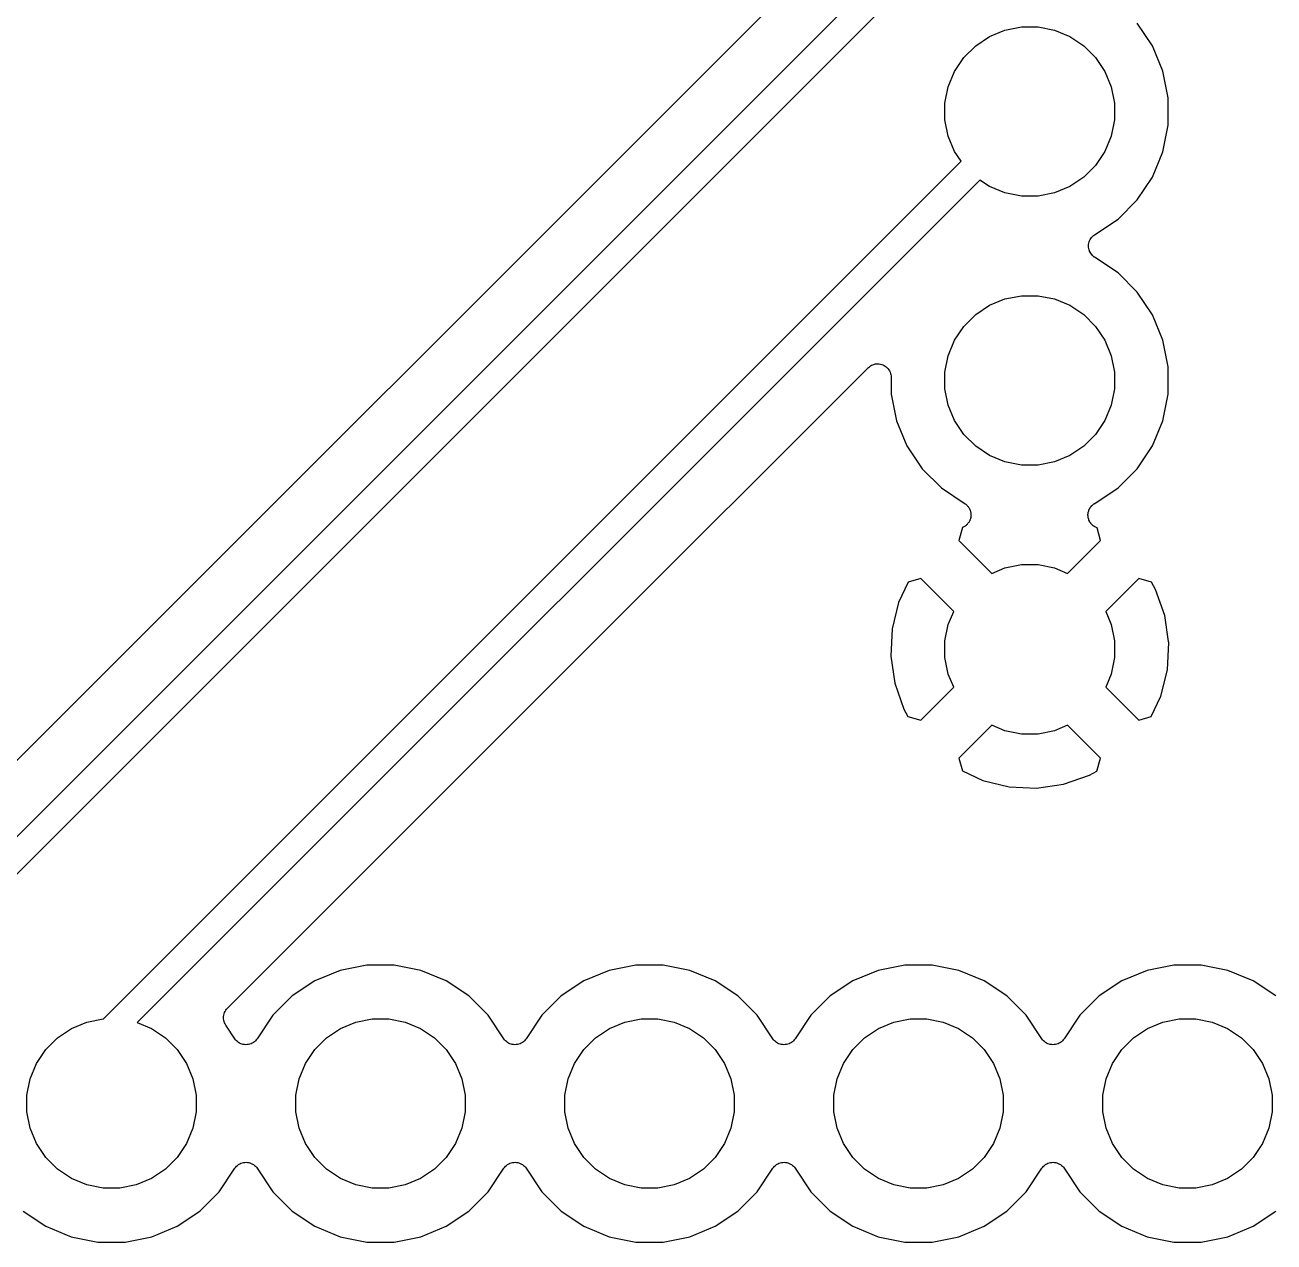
# Model space of a CAD drawing. Extents: x 35.5 to 134.5, y -94.5 to -35.5.
# Drawn here: x 59.24 to 71.04, y -54.19 to -42.69 of the extents above; entities that cross this region are included whole.
import ezdxf

# ---------------------------------------------------------------- set-up
doc = ezdxf.new("R2010")
doc.units = 0
doc.layers.add('BLACK', color=7, linetype='CONTINUOUS')

msp = doc.modelspace()

# ---------------------------------------------------------------- linework, layer by layer
at = {"layer": 'BLACK', "linetype": 'CONTINUOUS'}
for p, q in [((67.4211, -41.3837), (57.2207, -51.5841)), ((57.4432, -52.08), (68.0824, -41.4408)), ((68.2592, -41.6176), (57.7623, -52.1145)), ((69.8891, -42.8904), (69.746, -42.6762)), ((68.22, -42.8886), (68.3511, -42.801)), ((68.3511, -42.801), (68.4966, -42.7407)), ((68.4966, -42.7407), (68.6512, -42.71)), ((68.6512, -42.71), (68.8088, -42.71)), ((68.8088, -42.71), (68.9634, -42.7407)), ((68.9634, -42.7407), (69.1089, -42.801)), ((69.1089, -42.801), (69.24, -42.8886)), ((68.1086, -43), (68.22, -42.8886)), ((69.24, -42.8886), (69.3514, -43)), ((69.9877, -43.1285), (69.8891, -42.8904)), ((68.021, -43.1311), (68.1086, -43)), ((69.3514, -43), (69.439, -43.1311)), ((67.9607, -43.2766), (68.021, -43.1311)), ((69.439, -43.1311), (69.4993, -43.2766)), ((70.038, -43.3812), (69.9877, -43.1285)), ((67.93, -43.4312), (67.9607, -43.2766)), ((69.4993, -43.2766), (69.53, -43.4312)), ((70.038, -43.6388), (70.038, -43.3812)), ((67.93, -43.5888), (67.93, -43.4312)), ((69.53, -43.4312), (69.53, -43.5888)), ((67.9607, -43.7434), (67.93, -43.5888)), ((69.53, -43.5888), (69.4993, -43.7434)), ((68.021, -43.8889), (67.9607, -43.7434)), ((69.4993, -43.7434), (69.439, -43.8889)), ((69.9877, -43.8915), (70.038, -43.6388)), ((59.9832, -52.08), (68.0824, -43.9808)), ((68.0824, -43.9808), (68.021, -43.8889)), ((69.439, -43.8889), (69.3514, -44.02)), ((69.8891, -44.1296), (69.9877, -43.8915)), ((69.3514, -44.02), (69.24, -44.1314)), ((68.2592, -44.1576), (60.3023, -52.1145)), ((68.3511, -44.219), (68.2592, -44.1576)), ((68.4966, -44.2793), (68.3511, -44.219)), ((69.1089, -44.219), (68.9634, -44.2793)), ((69.24, -44.1314), (69.1089, -44.219)), ((69.746, -44.3438), (69.8891, -44.1296)), ((68.6512, -44.31), (68.4966, -44.2793)), ((68.8088, -44.31), (68.6512, -44.31)), ((68.9634, -44.2793), (68.8088, -44.31)), ((69.5638, -44.526), (69.746, -44.3438)), ((69.3417, -44.6744), (69.5638, -44.526)), ((69.3148, -44.6994), (69.3225, -44.6901)), ((69.3225, -44.6901), (69.3228, -44.6899)), ((69.3228, -44.6899), (69.323, -44.6897)), ((69.323, -44.6897), (69.3323, -44.6821)), ((69.3323, -44.6821), (69.3417, -44.6744)), ((69.2852, -44.7788), (69.2865, -44.7669)), ((69.2853, -44.7791), (69.2852, -44.7788)), ((69.2852, -44.7794), (69.2853, -44.7791)), ((69.2864, -44.7915), (69.2852, -44.7794)), ((69.2874, -44.8035), (69.2864, -44.7915)), ((69.2865, -44.7669), (69.2878, -44.7548)), ((69.2875, -44.8038), (69.2874, -44.8035)), ((69.2876, -44.8041), (69.2875, -44.8038)), ((69.291, -44.8158), (69.2876, -44.8041)), ((69.2878, -44.7548), (69.2879, -44.7545)), ((69.2879, -44.7541), (69.2915, -44.7427)), ((69.2879, -44.7545), (69.2879, -44.7541)), ((69.2944, -44.8273), (69.291, -44.8158)), ((69.2915, -44.7427), (69.295, -44.7311)), ((69.295, -44.7311), (69.2952, -44.7308)), ((69.2952, -44.7308), (69.2953, -44.7305)), ((69.2953, -44.7305), (69.3011, -44.7199)), ((69.3011, -44.7199), (69.3068, -44.7093)), ((69.3068, -44.7093), (69.307, -44.709)), ((69.307, -44.709), (69.3071, -44.7087)), ((69.3071, -44.7087), (69.3148, -44.6994)), ((69.2945, -44.8276), (69.2944, -44.8273)), ((69.2946, -44.8279), (69.2945, -44.8276)), ((69.3002, -44.8386), (69.2946, -44.8279)), ((69.3058, -44.8493), (69.3002, -44.8386)), ((69.306, -44.8495), (69.3058, -44.8493)), ((69.3062, -44.8498), (69.306, -44.8495)), ((69.3136, -44.8591), (69.3062, -44.8498)), ((69.3213, -44.8686), (69.3136, -44.8591)), ((69.3215, -44.8688), (69.3213, -44.8686)), ((69.3217, -44.8691), (69.3215, -44.8688)), ((69.3308, -44.8767), (69.3217, -44.8691)), ((69.3402, -44.8846), (69.3308, -44.8767)), ((69.3407, -44.885), (69.3402, -44.8846)), ((69.3408, -44.885), (69.3407, -44.885)), ((69.3417, -44.8856), (69.3408, -44.885)), ((69.3408, -44.885), (69.3408, -44.885)), ((69.5638, -45.034), (69.3417, -44.8856)), ((69.746, -45.2162), (69.5638, -45.034)), ((68.3511, -45.341), (68.4966, -45.2807)), ((68.4966, -45.2807), (68.6512, -45.25)), ((68.6512, -45.25), (68.8088, -45.25)), ((68.8088, -45.25), (68.9634, -45.2807)), ((68.9634, -45.2807), (69.1089, -45.341)), ((69.8891, -45.4304), (69.746, -45.2162)), ((68.22, -45.4286), (68.3511, -45.341)), ((69.1089, -45.341), (69.24, -45.4286)), ((68.1086, -45.54), (68.22, -45.4286)), ((69.24, -45.4286), (69.3514, -45.54)), ((69.9877, -45.6685), (69.8891, -45.4304)), ((68.021, -45.6711), (68.1086, -45.54)), ((69.3514, -45.54), (69.439, -45.6711)), ((67.9607, -45.8166), (68.021, -45.6711)), ((69.439, -45.6711), (69.4993, -45.8166)), ((70.038, -45.9212), (69.9877, -45.6685)), ((67.93, -45.9712), (67.9607, -45.8166)), ((69.4993, -45.8166), (69.53, -45.9712)), ((64.5645, -48.5707), (67.2052, -45.93)), ((67.2052, -45.93), (67.2061, -45.9291)), ((67.2061, -45.9291), (67.2061, -45.9291)), ((67.2061, -45.9291), (67.2062, -45.9291)), ((67.2062, -45.9291), (67.2065, -45.9288)), ((67.2065, -45.9288), (67.2161, -45.9211)), ((67.2161, -45.9211), (67.2255, -45.9135)), ((67.2255, -45.9135), (67.2257, -45.9134)), ((67.2257, -45.9134), (67.2258, -45.9133)), ((67.2258, -45.9133), (67.2367, -45.9076)), ((67.2367, -45.9076), (67.2474, -45.902)), ((67.2474, -45.902), (67.2476, -45.902)), ((67.2476, -45.902), (67.2478, -45.9019)), ((67.2478, -45.9019), (67.2597, -45.8984)), ((67.2597, -45.8984), (67.2712, -45.8951)), ((67.2712, -45.8951), (67.2714, -45.895)), ((67.2714, -45.895), (67.2716, -45.895)), ((67.2716, -45.895), (67.2838, -45.8939)), ((67.2838, -45.8939), (67.2959, -45.8928)), ((67.2959, -45.8928), (67.2961, -45.8928)), ((67.2961, -45.8928), (67.2963, -45.8928)), ((67.2963, -45.8928), (67.3085, -45.8941)), ((67.3085, -45.8941), (67.3205, -45.8954)), ((67.3205, -45.8954), (67.3207, -45.8955)), ((67.3207, -45.8955), (67.321, -45.8955)), ((67.321, -45.8955), (67.3327, -45.8991)), ((67.3327, -45.8991), (67.3442, -45.9027)), ((67.3442, -45.9027), (67.3444, -45.9028)), ((67.3444, -45.9028), (67.3446, -45.9029)), ((67.3446, -45.9029), (67.3552, -45.9087)), ((67.3552, -45.9087), (67.366, -45.9145)), ((67.366, -45.9145), (67.3662, -45.9147)), ((67.3662, -45.9147), (67.3664, -45.9148)), ((67.3664, -45.9148), (67.3758, -45.9226)), ((67.3758, -45.9226), (67.3851, -45.9303)), ((67.3851, -45.9303), (67.3853, -45.9305)), ((67.3853, -45.9305), (67.3854, -45.9306)), ((67.3854, -45.9306), (67.3931, -45.9401)), ((67.3931, -45.9401), (67.4008, -45.9495)), ((67.4008, -45.9495), (67.4009, -45.9497)), ((67.4009, -45.9497), (67.401, -45.9499)), ((67.401, -45.9499), (67.4068, -45.9608)), ((67.4068, -45.9608), (67.4124, -45.9714)), ((67.4124, -45.9714), (67.4125, -45.9716)), ((67.4125, -45.9716), (67.4126, -45.9718)), ((67.4126, -45.9718), (67.4161, -45.9838)), ((67.4161, -45.9838), (67.4196, -45.9951)), ((67.4196, -45.9951), (67.4196, -45.9954)), ((67.4196, -45.9954), (67.4197, -45.9956)), ((67.4197, -45.9956), (67.4208, -46.0078)), ((67.93, -46.1288), (67.93, -45.9712)), ((69.53, -45.9712), (69.53, -46.1288)), ((70.038, -46.1788), (70.038, -45.9212)), ((67.4208, -46.0078), (67.422, -46.0198)), ((67.422, -46.0198), (67.422, -46.1788)), ((67.422, -46.1788), (67.4723, -46.4315)), ((67.9607, -46.2834), (67.93, -46.1288)), ((69.53, -46.1288), (69.4993, -46.2834)), ((69.9877, -46.4315), (70.038, -46.1788)), ((68.021, -46.4289), (67.9607, -46.2834)), ((69.4993, -46.2834), (69.439, -46.4289)), ((67.4723, -46.4315), (67.5709, -46.6696)), ((68.1086, -46.56), (68.021, -46.4289)), ((69.439, -46.4289), (69.3514, -46.56)), ((69.8891, -46.6696), (69.9877, -46.4315)), ((68.22, -46.6714), (68.1086, -46.56)), ((69.3514, -46.56), (69.24, -46.6714)), ((67.5709, -46.6696), (67.714, -46.8838)), ((68.3511, -46.759), (68.22, -46.6714)), ((69.24, -46.6714), (69.1089, -46.759)), ((69.746, -46.8838), (69.8891, -46.6696)), ((68.4966, -46.8193), (68.3511, -46.759)), ((68.6512, -46.85), (68.4966, -46.8193)), ((68.9634, -46.8193), (68.8088, -46.85)), ((69.1089, -46.759), (68.9634, -46.8193)), ((67.714, -46.8838), (67.8962, -47.066)), ((68.8088, -46.85), (68.6512, -46.85)), ((69.5638, -47.066), (69.746, -46.8838)), ((67.8962, -47.066), (68.1197, -47.2153)), ((69.3446, -47.2125), (69.5638, -47.066)), ((68.1197, -47.2153), (68.1212, -47.2163)), ((68.1212, -47.2163), (68.1257, -47.2201)), ((68.1257, -47.2201), (68.1305, -47.2234)), ((68.1305, -47.2234), (68.1351, -47.2281)), ((68.1351, -47.2281), (68.1401, -47.2323)), ((68.1401, -47.2323), (68.1438, -47.2369)), ((68.1438, -47.2369), (68.1479, -47.2411)), ((68.1479, -47.2411), (68.1515, -47.2466)), ((68.1515, -47.2466), (68.1556, -47.2517)), ((68.1556, -47.2517), (68.1583, -47.2569)), ((68.1583, -47.2569), (68.1615, -47.2618)), ((68.1615, -47.2618), (68.164, -47.2679)), ((68.164, -47.2679), (68.167, -47.2736)), ((68.167, -47.2736), (68.1687, -47.2793)), ((68.1687, -47.2793), (68.1709, -47.2848)), ((68.1709, -47.2848), (68.1721, -47.2912)), ((68.1721, -47.2912), (68.1739, -47.2974)), ((69.2835, -47.2943), (69.2841, -47.291)), ((69.2841, -47.291), (69.2872, -47.2825)), ((69.2872, -47.2825), (69.2898, -47.2738)), ((69.2898, -47.2738), (69.2914, -47.2708)), ((69.2914, -47.2708), (69.2926, -47.2677)), ((69.2926, -47.2677), (69.2973, -47.2599)), ((69.2973, -47.2599), (69.3016, -47.252)), ((69.3016, -47.252), (69.3037, -47.2494)), ((69.3037, -47.2494), (69.3055, -47.2465)), ((69.3055, -47.2465), (69.3116, -47.2398)), ((69.3116, -47.2398), (69.3174, -47.2328)), ((69.3174, -47.2328), (69.32, -47.2307)), ((69.32, -47.2307), (69.3222, -47.2282)), ((69.3222, -47.2282), (69.3295, -47.2229)), ((69.3295, -47.2229), (69.3366, -47.2171)), ((69.3366, -47.2171), (69.3395, -47.2156)), ((69.3395, -47.2156), (69.3422, -47.2136)), ((69.3422, -47.2136), (69.3446, -47.2125)), ((68.1425, -47.4063), (68.1384, -47.4113)), ((68.1472, -47.4017), (68.1425, -47.4063)), ((68.1505, -47.3967), (68.1472, -47.4017)), ((68.1542, -47.3922), (68.1505, -47.3967)), ((68.1573, -47.3865), (68.1542, -47.3922)), ((68.161, -47.3811), (68.1573, -47.3865)), ((68.1633, -47.3756), (68.161, -47.3811)), ((68.1661, -47.3704), (68.1633, -47.3756)), ((68.168, -47.3642), (68.1661, -47.3704)), ((68.1705, -47.3582), (68.168, -47.3642)), ((68.1717, -47.3524), (68.1705, -47.3582)), ((68.1735, -47.3468), (68.1717, -47.3524)), ((68.1742, -47.3403), (68.1735, -47.3468)), ((68.1739, -47.2974), (68.1745, -47.3033)), ((68.1755, -47.3339), (68.1742, -47.3403)), ((68.1745, -47.3033), (68.1756, -47.3091)), ((68.1756, -47.3091), (68.1755, -47.3156)), ((68.1755, -47.3156), (68.1761, -47.3221)), ((68.1761, -47.3221), (68.1755, -47.328)), ((68.1755, -47.328), (68.1755, -47.3339)), ((69.28, -47.3221), (69.2804, -47.3188)), ((69.2808, -47.3312), (69.28, -47.3221)), ((69.2802, -47.3154), (69.2816, -47.3065)), ((69.2804, -47.3188), (69.2802, -47.3154)), ((69.2812, -47.3402), (69.2808, -47.3312)), ((69.282, -47.3435), (69.2812, -47.3402)), ((69.2816, -47.3065), (69.2826, -47.2975)), ((69.2823, -47.3468), (69.282, -47.3435)), ((69.2849, -47.3555), (69.2823, -47.3468)), ((69.2826, -47.2975), (69.2835, -47.2943)), ((69.287, -47.3643), (69.2849, -47.3555)), ((69.2884, -47.3674), (69.287, -47.3643)), ((69.2893, -47.3706), (69.2884, -47.3674)), ((69.2935, -47.3786), (69.2893, -47.3706)), ((69.2973, -47.3868), (69.2935, -47.3786)), ((69.2993, -47.3896), (69.2973, -47.3868)), ((69.3009, -47.3925), (69.2993, -47.3896)), ((69.3065, -47.3996), (69.3009, -47.3925)), ((69.3119, -47.4069), (69.3065, -47.3996)), ((69.3143, -47.4092), (69.3119, -47.4069)), ((69.3164, -47.4118), (69.3143, -47.4092)), ((68.0953, -47.4402), (68.06, -47.5608)), ((68.109, -47.4329), (68.0953, -47.4402)), ((68.1139, -47.4296), (68.109, -47.4329)), ((68.1191, -47.4269), (68.1139, -47.4296)), ((68.1242, -47.4228), (68.1191, -47.4269)), ((68.1296, -47.4192), (68.1242, -47.4228)), ((68.1338, -47.415), (68.1296, -47.4192)), ((68.1384, -47.4113), (68.1338, -47.415)), ((69.3234, -47.4176), (69.3164, -47.4118)), ((69.33, -47.4238), (69.3234, -47.4176)), ((69.3329, -47.4256), (69.33, -47.4238)), ((69.3354, -47.4277), (69.3329, -47.4256)), ((69.3434, -47.4321), (69.3354, -47.4277)), ((69.3511, -47.4368), (69.3434, -47.4321)), ((69.3527, -47.4376), (69.3511, -47.4368)), ((69.3657, -47.4438), (69.3527, -47.4376)), ((69.4, -47.5608), (69.3657, -47.4438)), ((68.06, -47.5608), (68.3717, -47.8725)), ((69.0883, -47.8725), (69.4, -47.5608)), ((68.3717, -47.8725), (68.4966, -47.8207)), ((68.4966, -47.8207), (68.6512, -47.79)), ((68.6512, -47.79), (68.8088, -47.79)), ((68.8088, -47.79), (68.9634, -47.8207)), ((68.9634, -47.8207), (69.0883, -47.8725)), ((67.5838, -47.9543), (67.4926, -48.147)), ((67.7008, -47.92), (67.5838, -47.9543)), ((68.0125, -48.2317), (67.7008, -47.92)), ((69.7592, -47.92), (69.4475, -48.2317)), ((69.8798, -47.9553), (69.7592, -47.92)), ((69.9172, -48.0253), (69.8798, -47.9553)), ((70.005, -48.2709), (69.9172, -48.0253)), ((67.4926, -48.147), (67.4299, -48.3969)), ((67.9607, -48.3566), (68.0125, -48.2317)), ((69.4475, -48.2317), (69.4993, -48.3566)), ((70.0415, -48.5173), (70.005, -48.2709)), ((67.4299, -48.3969), (67.4172, -48.6543)), ((67.93, -48.5112), (67.9607, -48.3566)), ((69.4993, -48.3566), (69.53, -48.5112)), ((63.6423, -49.4929), (64.5645, -48.5707)), ((64.5645, -48.5707), (64.5645, -48.5707)), ((67.93, -48.6688), (67.93, -48.5112)), ((69.53, -48.5112), (69.53, -48.6688)), ((70.0301, -48.7831), (70.0428, -48.5257)), ((70.0428, -48.5257), (70.0415, -48.5173)), ((67.4172, -48.6543), (67.455, -48.9091)), ((67.9607, -48.8234), (67.93, -48.6688)), ((69.53, -48.6688), (69.4993, -48.8234)), ((68.0125, -48.9483), (67.9607, -48.8234)), ((69.4993, -48.8234), (69.4475, -48.9483)), ((69.9674, -49.033), (70.0301, -48.7831)), ((67.455, -48.9091), (67.5428, -49.1547)), ((67.7008, -49.26), (68.0125, -48.9483)), ((69.4475, -48.9483), (69.7592, -49.26)), ((69.8762, -49.2257), (69.9674, -49.033)), ((67.5428, -49.1547), (67.5802, -49.2247)), ((67.5802, -49.2247), (67.7008, -49.26)), ((69.7592, -49.26), (69.8762, -49.2257)), ((68.3717, -49.3075), (68.06, -49.6192)), ((68.4966, -49.3593), (68.3717, -49.3075)), ((68.6512, -49.39), (68.4966, -49.3593)), ((68.8088, -49.39), (68.6512, -49.39)), ((68.9634, -49.3593), (68.8088, -49.39)), ((69.0883, -49.3075), (68.9634, -49.3593)), ((69.4, -49.6192), (69.0883, -49.3075)), ((61.1549, -51.9803), (63.6423, -49.4929)), ((68.06, -49.6192), (68.0943, -49.7362)), ((69.3647, -49.7398), (69.4, -49.6192)), ((68.0943, -49.7362), (68.287, -49.8274)), ((69.2947, -49.7772), (69.3647, -49.7398)), ((68.287, -49.8274), (68.5369, -49.8901)), ((68.7943, -49.9028), (69.0491, -49.865)), ((69.0491, -49.865), (69.2947, -49.7772)), ((68.5369, -49.8901), (68.7943, -49.9028)), ((62.2185, -51.6223), (61.9804, -51.7209)), ((62.4712, -51.572), (62.2185, -51.6223)), ((62.7288, -51.572), (62.4712, -51.572)), ((62.9815, -51.6223), (62.7288, -51.572)), ((63.2196, -51.7209), (62.9815, -51.6223)), ((64.7585, -51.6223), (64.5204, -51.7209)), ((65.0112, -51.572), (64.7585, -51.6223)), ((65.2688, -51.572), (65.0112, -51.572)), ((65.5215, -51.6223), (65.2688, -51.572)), ((65.7596, -51.7209), (65.5215, -51.6223)), ((67.2985, -51.6223), (67.0604, -51.7209)), ((67.5512, -51.572), (67.2985, -51.6223)), ((67.8088, -51.572), (67.5512, -51.572)), ((68.0615, -51.6223), (67.8088, -51.572)), ((68.2996, -51.7209), (68.0615, -51.6223)), ((69.8385, -51.6223), (69.6004, -51.7209)), ((70.0912, -51.572), (69.8385, -51.6223)), ((70.3488, -51.572), (70.0912, -51.572)), ((70.6015, -51.6223), (70.3488, -51.572)), ((70.8396, -51.7209), (70.6015, -51.6223)), ((61.9804, -51.7209), (61.7662, -51.864)), ((63.4338, -51.864), (63.2196, -51.7209)), ((64.5204, -51.7209), (64.3062, -51.864)), ((65.9738, -51.864), (65.7596, -51.7209)), ((67.0604, -51.7209), (66.8462, -51.864)), ((68.5138, -51.864), (68.2996, -51.7209)), ((69.6004, -51.7209), (69.3862, -51.864)), ((71.0538, -51.864), (70.8396, -51.7209)), ((61.7662, -51.864), (61.584, -52.0462)), ((63.616, -52.0462), (63.4338, -51.864)), ((64.3062, -51.864), (64.124, -52.0462)), ((66.156, -52.0462), (65.9738, -51.864)), ((66.8462, -51.864), (66.664, -52.0462)), ((68.696, -52.0462), (68.5138, -51.864)), ((69.3862, -51.864), (69.204, -52.0462)), ((61.1278, -52.0204), (61.1336, -52.0099)), ((61.1336, -52.0099), (61.1392, -51.9995)), ((61.1392, -51.9995), (61.1395, -51.9991)), ((61.1395, -51.9991), (61.1397, -51.9986)), ((61.1397, -51.9986), (61.1474, -51.9895)), ((61.1474, -51.9895), (61.1549, -51.9803)), ((59.6811, -52.171), (59.8266, -52.1107)), ((59.8266, -52.1107), (59.9812, -52.08)), ((59.9812, -52.08), (59.9832, -52.08)), ((60.3023, -52.1145), (60.4389, -52.171)), ((61.1177, -52.0687), (61.119, -52.0568)), ((61.1178, -52.0692), (61.1177, -52.0687)), ((61.1177, -52.0697), (61.1178, -52.0692)), ((61.1188, -52.0815), (61.1177, -52.0697)), ((61.1198, -52.0934), (61.1188, -52.0815)), ((61.119, -52.0568), (61.1202, -52.045)), ((61.12, -52.0938), (61.1198, -52.0934)), ((61.12, -52.0943), (61.12, -52.0938)), ((61.1234, -52.1057), (61.12, -52.0943)), ((61.1202, -52.045), (61.1204, -52.0445)), ((61.1204, -52.044), (61.124, -52.0326)), ((61.1204, -52.0445), (61.1204, -52.044)), ((61.1267, -52.1172), (61.1234, -52.1057)), ((61.124, -52.0326), (61.1275, -52.0213)), ((61.127, -52.1176), (61.1267, -52.1172)), ((61.1271, -52.1181), (61.127, -52.1176)), ((61.1326, -52.1285), (61.1271, -52.1181)), ((61.1275, -52.0213), (61.1277, -52.0209)), ((61.1277, -52.0209), (61.1278, -52.0204)), ((61.1381, -52.1392), (61.1326, -52.1285)), ((61.584, -52.0462), (61.4356, -52.2683)), ((62.2211, -52.171), (62.3666, -52.1107)), ((62.3666, -52.1107), (62.5212, -52.08)), ((62.5212, -52.08), (62.6788, -52.08)), ((62.6788, -52.08), (62.8334, -52.1107)), ((62.8334, -52.1107), (62.9789, -52.171)), ((63.7644, -52.2683), (63.616, -52.0462)), ((64.124, -52.0462), (63.9756, -52.2683)), ((64.7611, -52.171), (64.9066, -52.1107)), ((64.9066, -52.1107), (65.0612, -52.08)), ((65.0612, -52.08), (65.2188, -52.08)), ((65.2188, -52.08), (65.3734, -52.1107)), ((65.3734, -52.1107), (65.5189, -52.171)), ((66.3044, -52.2683), (66.156, -52.0462)), ((66.664, -52.0462), (66.5156, -52.2683)), ((67.3011, -52.171), (67.4466, -52.1107)), ((67.4466, -52.1107), (67.6012, -52.08)), ((67.6012, -52.08), (67.7588, -52.08)), ((67.7588, -52.08), (67.9134, -52.1107)), ((67.9134, -52.1107), (68.0589, -52.171)), ((68.8444, -52.2683), (68.696, -52.0462)), ((69.204, -52.0462), (69.0556, -52.2683)), ((69.8411, -52.171), (69.9866, -52.1107)), ((69.9866, -52.1107), (70.1412, -52.08)), ((70.1412, -52.08), (70.2988, -52.08)), ((70.2988, -52.08), (70.4534, -52.1107)), ((70.4534, -52.1107), (70.5989, -52.171)), ((59.55, -52.2586), (59.6811, -52.171)), ((60.4389, -52.171), (60.57, -52.2586)), ((61.1387, -52.14), (61.1381, -52.1392)), ((61.1391, -52.1407), (61.1387, -52.14)), ((61.1387, -52.14), (61.1387, -52.14)), ((61.1387, -52.14), (61.1387, -52.14)), ((61.2244, -52.2683), (61.1391, -52.1407)), ((62.09, -52.2586), (62.2211, -52.171)), ((62.9789, -52.171), (63.11, -52.2586)), ((64.63, -52.2586), (64.7611, -52.171)), ((65.5189, -52.171), (65.65, -52.2586)), ((67.17, -52.2586), (67.3011, -52.171)), ((68.0589, -52.171), (68.19, -52.2586)), ((69.71, -52.2586), (69.8411, -52.171)), ((70.5989, -52.171), (70.73, -52.2586)), ((59.4386, -52.37), (59.55, -52.2586)), ((60.57, -52.2586), (60.6814, -52.37)), ((61.2321, -52.2777), (61.2244, -52.2683)), ((61.2397, -52.287), (61.2321, -52.2777)), ((61.2399, -52.2872), (61.2397, -52.287)), ((61.2401, -52.2875), (61.2399, -52.2872)), ((61.2494, -52.2952), (61.2401, -52.2875)), ((61.2587, -52.3029), (61.2494, -52.2952)), ((61.259, -52.303), (61.2587, -52.3029)), ((61.2593, -52.3032), (61.259, -52.303)), ((61.2699, -52.3089), (61.2593, -52.3032)), ((61.2805, -52.3147), (61.2699, -52.3089)), ((61.2808, -52.3148), (61.2805, -52.3147)), ((61.2811, -52.315), (61.2808, -52.3148)), ((61.2926, -52.3185), (61.2811, -52.315)), ((61.3041, -52.3221), (61.2926, -52.3185)), ((61.3045, -52.3221), (61.3041, -52.3221)), ((61.3048, -52.3222), (61.3045, -52.3221)), ((61.3168, -52.3235), (61.3048, -52.3222)), ((61.3288, -52.3248), (61.3168, -52.3235)), ((61.3291, -52.3247), (61.3288, -52.3248)), ((61.3294, -52.3248), (61.3291, -52.3247)), ((61.3415, -52.3236), (61.3294, -52.3248)), ((61.3535, -52.3226), (61.3415, -52.3236)), ((61.3538, -52.3225), (61.3535, -52.3226)), ((61.3541, -52.3224), (61.3538, -52.3225)), ((61.3658, -52.319), (61.3541, -52.3224)), ((61.3773, -52.3156), (61.3658, -52.319)), ((61.3776, -52.3155), (61.3773, -52.3156)), ((61.3779, -52.3154), (61.3776, -52.3155)), ((61.3886, -52.3098), (61.3779, -52.3154)), ((61.3993, -52.3042), (61.3886, -52.3098)), ((61.3995, -52.304), (61.3993, -52.3042)), ((61.3998, -52.3038), (61.3995, -52.304)), ((61.4091, -52.2963), (61.3998, -52.3038)), ((61.4186, -52.2887), (61.4091, -52.2963)), ((61.4188, -52.2885), (61.4186, -52.2887)), ((61.4191, -52.2883), (61.4188, -52.2885)), ((61.4267, -52.2792), (61.4191, -52.2883)), ((61.4346, -52.2698), (61.4267, -52.2792)), ((61.435, -52.2693), (61.4346, -52.2698)), ((61.4356, -52.2683), (61.435, -52.2692)), ((61.435, -52.2692), (61.435, -52.2692)), ((61.435, -52.2692), (61.435, -52.2693)), ((61.9786, -52.37), (62.09, -52.2586)), ((63.11, -52.2586), (63.2214, -52.37)), ((63.7721, -52.2776), (63.7644, -52.2683)), ((63.7797, -52.287), (63.7721, -52.2776)), ((63.7799, -52.2872), (63.7797, -52.287)), ((63.7801, -52.2875), (63.7799, -52.2872)), ((63.7894, -52.2951), (63.7801, -52.2875)), ((63.7987, -52.3029), (63.7894, -52.2951)), ((63.799, -52.303), (63.7987, -52.3029)), ((63.7993, -52.3032), (63.799, -52.303)), ((63.8099, -52.3089), (63.7993, -52.3032)), ((63.8205, -52.3147), (63.8099, -52.3089)), ((63.8208, -52.3148), (63.8205, -52.3147)), ((63.8211, -52.315), (63.8208, -52.3148)), ((63.8327, -52.3185), (63.8211, -52.315)), ((63.8441, -52.3221), (63.8327, -52.3185)), ((63.8445, -52.3221), (63.8441, -52.3221)), ((63.8448, -52.3222), (63.8445, -52.3221)), ((63.8569, -52.3235), (63.8448, -52.3222)), ((63.8688, -52.3248), (63.8569, -52.3235)), ((63.8691, -52.3247), (63.8688, -52.3248)), ((63.8694, -52.3248), (63.8691, -52.3247)), ((63.8815, -52.3236), (63.8694, -52.3248)), ((63.8935, -52.3226), (63.8815, -52.3236)), ((63.8938, -52.3225), (63.8935, -52.3226)), ((63.8941, -52.3224), (63.8938, -52.3225)), ((63.9059, -52.319), (63.8941, -52.3224)), ((63.9173, -52.3156), (63.9059, -52.319)), ((63.9176, -52.3155), (63.9173, -52.3156)), ((63.9179, -52.3154), (63.9176, -52.3155)), ((63.9286, -52.3097), (63.9179, -52.3154)), ((63.9393, -52.3042), (63.9286, -52.3097)), ((63.9395, -52.304), (63.9393, -52.3042)), ((63.9398, -52.3038), (63.9395, -52.304)), ((63.9491, -52.2963), (63.9398, -52.3038)), ((63.9586, -52.2887), (63.9491, -52.2963)), ((63.9588, -52.2885), (63.9586, -52.2887)), ((63.9591, -52.2883), (63.9588, -52.2885)), ((63.9667, -52.2792), (63.9591, -52.2883)), ((63.9746, -52.2698), (63.9667, -52.2792)), ((63.975, -52.2693), (63.9746, -52.2698)), ((63.9756, -52.2683), (63.975, -52.2692)), ((63.975, -52.2692), (63.975, -52.2692)), ((63.975, -52.2692), (63.975, -52.2693)), ((64.5186, -52.37), (64.63, -52.2586)), ((65.65, -52.2586), (65.7614, -52.37)), ((66.3121, -52.2776), (66.3044, -52.2683)), ((66.3197, -52.287), (66.3121, -52.2776)), ((66.3199, -52.2872), (66.3197, -52.287)), ((66.3201, -52.2875), (66.3199, -52.2872)), ((66.3294, -52.2951), (66.3201, -52.2875)), ((66.3387, -52.3029), (66.3294, -52.2951)), ((66.339, -52.303), (66.3387, -52.3029)), ((66.3393, -52.3032), (66.339, -52.303)), ((66.3499, -52.3089), (66.3393, -52.3032)), ((66.3605, -52.3147), (66.3499, -52.3089)), ((66.3608, -52.3148), (66.3605, -52.3147)), ((66.3611, -52.315), (66.3608, -52.3148)), ((66.3727, -52.3185), (66.3611, -52.315)), ((66.3841, -52.3221), (66.3727, -52.3185)), ((66.3845, -52.3221), (66.3841, -52.3221)), ((66.3848, -52.3222), (66.3845, -52.3221)), ((66.3969, -52.3235), (66.3848, -52.3222)), ((66.4088, -52.3248), (66.3969, -52.3235)), ((66.4091, -52.3247), (66.4088, -52.3248)), ((66.4094, -52.3248), (66.4091, -52.3247)), ((66.4215, -52.3236), (66.4094, -52.3248)), ((66.4335, -52.3226), (66.4215, -52.3236)), ((66.4338, -52.3225), (66.4335, -52.3226)), ((66.4341, -52.3224), (66.4338, -52.3225)), ((66.4459, -52.319), (66.4341, -52.3224)), ((66.4573, -52.3156), (66.4459, -52.319)), ((66.4576, -52.3155), (66.4573, -52.3156)), ((66.4579, -52.3154), (66.4576, -52.3155)), ((66.4686, -52.3097), (66.4579, -52.3154)), ((66.4793, -52.3042), (66.4686, -52.3097)), ((66.4795, -52.304), (66.4793, -52.3042)), ((66.4798, -52.3038), (66.4795, -52.304)), ((66.4891, -52.2963), (66.4798, -52.3038)), ((66.4986, -52.2887), (66.4891, -52.2963)), ((66.4988, -52.2885), (66.4986, -52.2887)), ((66.4991, -52.2883), (66.4988, -52.2885)), ((66.5067, -52.2792), (66.4991, -52.2883)), ((66.5146, -52.2698), (66.5067, -52.2792)), ((66.515, -52.2693), (66.5146, -52.2698)), ((66.5156, -52.2683), (66.515, -52.2692)), ((66.515, -52.2692), (66.515, -52.2692)), ((66.515, -52.2692), (66.515, -52.2693)), ((67.0586, -52.37), (67.17, -52.2586)), ((68.19, -52.2586), (68.3014, -52.37)), ((68.8521, -52.2776), (68.8444, -52.2683)), ((68.8597, -52.287), (68.8521, -52.2776)), ((68.8599, -52.2872), (68.8597, -52.287)), ((68.8601, -52.2875), (68.8599, -52.2872)), ((68.8694, -52.2951), (68.8601, -52.2875)), ((68.8787, -52.3029), (68.8694, -52.2951)), ((68.879, -52.303), (68.8787, -52.3029)), ((68.8793, -52.3032), (68.879, -52.303)), ((68.8899, -52.3089), (68.8793, -52.3032)), ((68.9005, -52.3147), (68.8899, -52.3089)), ((68.9008, -52.3148), (68.9005, -52.3147)), ((68.9011, -52.315), (68.9008, -52.3148)), ((68.9127, -52.3185), (68.9011, -52.315)), ((68.9241, -52.3221), (68.9127, -52.3185)), ((68.9245, -52.3221), (68.9241, -52.3221)), ((68.9248, -52.3222), (68.9245, -52.3221)), ((68.9369, -52.3235), (68.9248, -52.3222)), ((68.9488, -52.3248), (68.9369, -52.3235)), ((68.9491, -52.3247), (68.9488, -52.3248)), ((68.9494, -52.3248), (68.9491, -52.3247)), ((68.9615, -52.3236), (68.9494, -52.3248)), ((68.9735, -52.3226), (68.9615, -52.3236)), ((68.9738, -52.3225), (68.9735, -52.3226)), ((68.9741, -52.3224), (68.9738, -52.3225)), ((68.9859, -52.319), (68.9741, -52.3224)), ((68.9973, -52.3156), (68.9859, -52.319)), ((68.9976, -52.3155), (68.9973, -52.3156)), ((68.9979, -52.3154), (68.9976, -52.3155)), ((69.0086, -52.3097), (68.9979, -52.3154)), ((69.0193, -52.3042), (69.0086, -52.3097)), ((69.0195, -52.304), (69.0193, -52.3042)), ((69.0198, -52.3038), (69.0195, -52.304)), ((69.0291, -52.2963), (69.0198, -52.3038)), ((69.0386, -52.2887), (69.0291, -52.2963)), ((69.0388, -52.2885), (69.0386, -52.2887)), ((69.0391, -52.2883), (69.0388, -52.2885)), ((69.0467, -52.2792), (69.0391, -52.2883)), ((69.0546, -52.2698), (69.0467, -52.2792)), ((69.055, -52.2693), (69.0546, -52.2698)), ((69.0556, -52.2683), (69.055, -52.2692)), ((69.055, -52.2692), (69.055, -52.2692)), ((69.055, -52.2692), (69.055, -52.2693)), ((69.5986, -52.37), (69.71, -52.2586)), ((70.73, -52.2586), (70.8414, -52.37)), ((59.351, -52.5011), (59.4386, -52.37)), ((60.6814, -52.37), (60.769, -52.5011)), ((61.891, -52.5011), (61.9786, -52.37)), ((63.2214, -52.37), (63.309, -52.5011)), ((64.431, -52.5011), (64.5186, -52.37)), ((65.7614, -52.37), (65.849, -52.5011)), ((66.971, -52.5011), (67.0586, -52.37)), ((68.3014, -52.37), (68.389, -52.5011)), ((69.511, -52.5011), (69.5986, -52.37)), ((70.8414, -52.37), (70.929, -52.5011)), ((59.2907, -52.6466), (59.351, -52.5011)), ((60.769, -52.5011), (60.8293, -52.6466)), ((61.8307, -52.6466), (61.891, -52.5011)), ((63.309, -52.5011), (63.3693, -52.6466)), ((64.3707, -52.6466), (64.431, -52.5011)), ((65.849, -52.5011), (65.9093, -52.6466)), ((66.9107, -52.6466), (66.971, -52.5011)), ((68.389, -52.5011), (68.4493, -52.6466)), ((69.4507, -52.6466), (69.511, -52.5011)), ((70.929, -52.5011), (70.9893, -52.6466)), ((59.26, -52.8012), (59.2907, -52.6466)), ((60.8293, -52.6466), (60.86, -52.8012)), ((61.8, -52.8012), (61.8307, -52.6466)), ((63.3693, -52.6466), (63.4, -52.8012)), ((64.34, -52.8012), (64.3707, -52.6466)), ((65.9093, -52.6466), (65.94, -52.8012)), ((66.88, -52.8012), (66.9107, -52.6466)), ((68.4493, -52.6466), (68.48, -52.8012)), ((69.42, -52.8012), (69.4507, -52.6466)), ((70.9893, -52.6466), (71.02, -52.8012)), ((59.26, -52.9588), (59.26, -52.8012)), ((60.86, -52.8012), (60.86, -52.9588)), ((61.8, -52.9588), (61.8, -52.8012)), ((63.4, -52.8012), (63.4, -52.9588)), ((64.34, -52.9588), (64.34, -52.8012)), ((65.94, -52.8012), (65.94, -52.9588)), ((66.88, -52.9588), (66.88, -52.8012)), ((68.48, -52.8012), (68.48, -52.9588)), ((69.42, -52.9588), (69.42, -52.8012)), ((71.02, -52.8012), (71.02, -52.9588)), ((59.2907, -53.1134), (59.26, -52.9588)), ((60.86, -52.9588), (60.8293, -53.1134)), ((61.8307, -53.1134), (61.8, -52.9588)), ((63.4, -52.9588), (63.3693, -53.1134)), ((64.3707, -53.1134), (64.34, -52.9588)), ((65.94, -52.9588), (65.9093, -53.1134)), ((66.9107, -53.1134), (66.88, -52.9588)), ((68.48, -52.9588), (68.4493, -53.1134)), ((69.4507, -53.1134), (69.42, -52.9588)), ((71.02, -52.9588), (70.9893, -53.1134)), ((59.351, -53.2589), (59.2907, -53.1134)), ((60.8293, -53.1134), (60.769, -53.2589)), ((61.891, -53.2589), (61.8307, -53.1134)), ((63.3693, -53.1134), (63.309, -53.2589)), ((64.431, -53.2589), (64.3707, -53.1134)), ((65.9093, -53.1134), (65.849, -53.2589)), ((66.971, -53.2589), (66.9107, -53.1134)), ((68.4493, -53.1134), (68.389, -53.2589)), ((69.511, -53.2589), (69.4507, -53.1134)), ((70.9893, -53.1134), (70.929, -53.2589)), ((59.4386, -53.39), (59.351, -53.2589)), ((60.769, -53.2589), (60.6814, -53.39)), ((61.9786, -53.39), (61.891, -53.2589)), ((63.309, -53.2589), (63.2214, -53.39)), ((64.5186, -53.39), (64.431, -53.2589)), ((65.849, -53.2589), (65.7614, -53.39)), ((67.0586, -53.39), (66.971, -53.2589)), ((68.389, -53.2589), (68.3014, -53.39)), ((69.5986, -53.39), (69.511, -53.2589)), ((70.929, -53.2589), (70.8414, -53.39)), ((59.55, -53.5014), (59.4386, -53.39)), ((60.6814, -53.39), (60.57, -53.5014)), ((62.09, -53.5014), (61.9786, -53.39)), ((63.2214, -53.39), (63.11, -53.5014)), ((64.63, -53.5014), (64.5186, -53.39)), ((65.7614, -53.39), (65.65, -53.5014)), ((67.17, -53.5014), (67.0586, -53.39)), ((68.3014, -53.39), (68.19, -53.5014)), ((69.71, -53.5014), (69.5986, -53.39)), ((70.8414, -53.39), (70.73, -53.5014)), ((59.6811, -53.589), (59.55, -53.5014)), ((60.57, -53.5014), (60.4389, -53.589)), ((61.076, -53.7138), (61.2244, -53.4917)), ((61.2244, -53.4917), (61.225, -53.4908)), ((61.225, -53.4907), (61.2254, -53.4902)), ((61.225, -53.4908), (61.225, -53.4907)), ((61.225, -53.4908), (61.225, -53.4908)), ((61.2254, -53.4902), (61.2333, -53.4809)), ((61.2333, -53.4809), (61.2409, -53.4717)), ((61.2409, -53.4717), (61.2412, -53.4715)), ((61.2412, -53.4715), (61.2414, -53.4713)), ((61.2414, -53.4713), (61.2509, -53.4637)), ((61.2509, -53.4637), (61.2602, -53.4562)), ((61.2602, -53.4562), (61.2605, -53.456)), ((61.2605, -53.456), (61.2607, -53.4558)), ((61.2607, -53.4558), (61.2715, -53.4502)), ((61.2715, -53.4502), (61.2821, -53.4446)), ((61.2821, -53.4446), (61.2824, -53.4445)), ((61.2824, -53.4445), (61.2827, -53.4444)), ((61.2827, -53.4444), (61.2943, -53.441)), ((61.2943, -53.441), (61.3059, -53.4376)), ((61.3059, -53.4376), (61.3062, -53.4375)), ((61.3062, -53.4375), (61.3065, -53.4374)), ((61.3065, -53.4374), (61.3185, -53.4364)), ((61.3185, -53.4364), (61.3306, -53.4352)), ((61.3306, -53.4352), (61.3309, -53.4353)), ((61.3309, -53.4353), (61.3312, -53.4352)), ((61.3312, -53.4352), (61.3432, -53.4365)), ((61.3432, -53.4365), (61.3552, -53.4378)), ((61.3552, -53.4378), (61.3555, -53.4379)), ((61.3555, -53.4379), (61.3559, -53.4379)), ((61.3559, -53.4379), (61.3673, -53.4415)), ((61.3673, -53.4415), (61.3789, -53.445)), ((61.3789, -53.445), (61.3792, -53.4452)), ((61.3792, -53.4452), (61.3795, -53.4453)), ((61.3795, -53.4453), (61.3902, -53.4511)), ((61.3902, -53.4511), (61.4007, -53.4568)), ((61.4007, -53.4568), (61.401, -53.457)), ((61.401, -53.457), (61.4013, -53.4571)), ((61.4013, -53.4571), (61.4107, -53.465)), ((61.4107, -53.465), (61.4199, -53.4725)), ((61.4199, -53.4725), (61.4201, -53.4728)), ((61.4201, -53.4728), (61.4203, -53.473)), ((61.4203, -53.473), (61.428, -53.4825)), ((61.428, -53.4825), (61.4356, -53.4917)), ((61.4356, -53.4917), (61.584, -53.7138)), ((62.2211, -53.589), (62.09, -53.5014)), ((63.11, -53.5014), (62.9789, -53.589)), ((63.616, -53.7138), (63.7644, -53.4917)), ((63.7644, -53.4917), (63.765, -53.4908)), ((63.765, -53.4907), (63.7654, -53.4902)), ((63.765, -53.4908), (63.765, -53.4907)), ((63.765, -53.4908), (63.765, -53.4908)), ((63.7654, -53.4902), (63.7733, -53.4809)), ((63.7733, -53.4809), (63.7809, -53.4717)), ((63.7809, -53.4717), (63.7812, -53.4715)), ((63.7812, -53.4715), (63.7814, -53.4713)), ((63.7814, -53.4713), (63.7909, -53.4637)), ((63.7909, -53.4637), (63.8002, -53.4562)), ((63.8002, -53.4562), (63.8005, -53.456)), ((63.8005, -53.456), (63.8007, -53.4558)), ((63.8007, -53.4558), (63.8115, -53.4502)), ((63.8115, -53.4502), (63.8221, -53.4446)), ((63.8221, -53.4446), (63.8224, -53.4445)), ((63.8224, -53.4445), (63.8227, -53.4444)), ((63.8227, -53.4444), (63.8343, -53.441)), ((63.8343, -53.441), (63.8459, -53.4376)), ((63.8459, -53.4376), (63.8462, -53.4375)), ((63.8462, -53.4375), (63.8465, -53.4374)), ((63.8465, -53.4374), (63.8585, -53.4364)), ((63.8585, -53.4364), (63.8706, -53.4352)), ((63.8706, -53.4352), (63.8709, -53.4353)), ((63.8709, -53.4353), (63.8712, -53.4352)), ((63.8712, -53.4352), (63.8832, -53.4365)), ((63.8832, -53.4365), (63.8952, -53.4378)), ((63.8952, -53.4378), (63.8955, -53.4379)), ((63.8955, -53.4379), (63.8959, -53.4379)), ((63.8959, -53.4379), (63.9073, -53.4415)), ((63.9073, -53.4415), (63.9189, -53.445)), ((63.9189, -53.445), (63.9192, -53.4452)), ((63.9192, -53.4452), (63.9195, -53.4453)), ((63.9195, -53.4453), (63.9302, -53.4511)), ((63.9302, -53.4511), (63.9407, -53.4568)), ((63.9407, -53.4568), (63.941, -53.457)), ((63.941, -53.457), (63.9413, -53.4571)), ((63.9413, -53.4571), (63.9507, -53.465)), ((63.9507, -53.465), (63.9599, -53.4725)), ((63.9599, -53.4725), (63.9601, -53.4728)), ((63.9601, -53.4728), (63.9603, -53.473)), ((63.9603, -53.473), (63.968, -53.4825)), ((63.968, -53.4825), (63.9756, -53.4917)), ((63.9756, -53.4917), (64.124, -53.7138)), ((64.7611, -53.589), (64.63, -53.5014)), ((65.65, -53.5014), (65.5189, -53.589)), ((66.156, -53.7138), (66.3044, -53.4917)), ((66.3044, -53.4917), (66.305, -53.4908)), ((66.305, -53.4907), (66.3054, -53.4902)), ((66.305, -53.4908), (66.305, -53.4907)), ((66.305, -53.4908), (66.305, -53.4908)), ((66.3054, -53.4902), (66.3133, -53.4809)), ((66.3133, -53.4809), (66.3209, -53.4717)), ((66.3209, -53.4717), (66.3212, -53.4715)), ((66.3212, -53.4715), (66.3214, -53.4713)), ((66.3214, -53.4713), (66.3309, -53.4637)), ((66.3309, -53.4637), (66.3402, -53.4562)), ((66.3402, -53.4562), (66.3405, -53.456)), ((66.3405, -53.456), (66.3407, -53.4558)), ((66.3407, -53.4558), (66.3515, -53.4502)), ((66.3515, -53.4502), (66.3621, -53.4446)), ((66.3621, -53.4446), (66.3624, -53.4445)), ((66.3624, -53.4445), (66.3627, -53.4444)), ((66.3627, -53.4444), (66.3743, -53.441)), ((66.3743, -53.441), (66.3859, -53.4376)), ((66.3859, -53.4376), (66.3862, -53.4375)), ((66.3862, -53.4375), (66.3865, -53.4374)), ((66.3865, -53.4374), (66.3985, -53.4364)), ((66.3985, -53.4364), (66.4106, -53.4352)), ((66.4106, -53.4352), (66.4109, -53.4353)), ((66.4109, -53.4353), (66.4112, -53.4352)), ((66.4112, -53.4352), (66.4232, -53.4365)), ((66.4232, -53.4365), (66.4352, -53.4378)), ((66.4352, -53.4378), (66.4355, -53.4379)), ((66.4355, -53.4379), (66.4359, -53.4379)), ((66.4359, -53.4379), (66.4473, -53.4415)), ((66.4473, -53.4415), (66.4589, -53.445)), ((66.4589, -53.445), (66.4592, -53.4452)), ((66.4592, -53.4452), (66.4595, -53.4453)), ((66.4595, -53.4453), (66.4702, -53.4511)), ((66.4702, -53.4511), (66.4807, -53.4568)), ((66.4807, -53.4568), (66.481, -53.457)), ((66.481, -53.457), (66.4813, -53.4571)), ((66.4813, -53.4571), (66.4907, -53.465)), ((66.4907, -53.465), (66.4999, -53.4725)), ((66.4999, -53.4725), (66.5001, -53.4728)), ((66.5001, -53.4728), (66.5003, -53.473)), ((66.5003, -53.473), (66.508, -53.4825)), ((66.508, -53.4825), (66.5156, -53.4917)), ((66.5156, -53.4917), (66.664, -53.7138)), ((67.3011, -53.589), (67.17, -53.5014)), ((68.19, -53.5014), (68.0589, -53.589)), ((68.696, -53.7138), (68.8444, -53.4917)), ((68.8444, -53.4917), (68.845, -53.4908)), ((68.845, -53.4907), (68.8454, -53.4902)), ((68.845, -53.4908), (68.845, -53.4907)), ((68.845, -53.4908), (68.845, -53.4908)), ((68.8454, -53.4902), (68.8533, -53.4809)), ((68.8533, -53.4809), (68.8609, -53.4717)), ((68.8609, -53.4717), (68.8612, -53.4715)), ((68.8612, -53.4715), (68.8614, -53.4713)), ((68.8614, -53.4713), (68.8709, -53.4637)), ((68.8709, -53.4637), (68.8802, -53.4562)), ((68.8802, -53.4562), (68.8805, -53.456)), ((68.8805, -53.456), (68.8807, -53.4558)), ((68.8807, -53.4558), (68.8915, -53.4502)), ((68.8915, -53.4502), (68.9021, -53.4446)), ((68.9021, -53.4446), (68.9024, -53.4445)), ((68.9024, -53.4445), (68.9027, -53.4444)), ((68.9027, -53.4444), (68.9143, -53.441)), ((68.9143, -53.441), (68.9259, -53.4376)), ((68.9259, -53.4376), (68.9262, -53.4375)), ((68.9262, -53.4375), (68.9265, -53.4374)), ((68.9265, -53.4374), (68.9385, -53.4364)), ((68.9385, -53.4364), (68.9506, -53.4352)), ((68.9506, -53.4352), (68.9509, -53.4353)), ((68.9509, -53.4353), (68.9512, -53.4352)), ((68.9512, -53.4352), (68.9632, -53.4365)), ((68.9632, -53.4365), (68.9752, -53.4378)), ((68.9752, -53.4378), (68.9755, -53.4379)), ((68.9755, -53.4379), (68.9759, -53.4379)), ((68.9759, -53.4379), (68.9873, -53.4415)), ((68.9873, -53.4415), (68.9989, -53.445)), ((68.9989, -53.445), (68.9992, -53.4452)), ((68.9992, -53.4452), (68.9995, -53.4453)), ((68.9995, -53.4453), (69.0102, -53.4511)), ((69.0102, -53.4511), (69.0207, -53.4568)), ((69.0207, -53.4568), (69.021, -53.457)), ((69.021, -53.457), (69.0213, -53.4571)), ((69.0213, -53.4571), (69.0307, -53.465)), ((69.0307, -53.465), (69.0399, -53.4725)), ((69.0399, -53.4725), (69.0401, -53.4728)), ((69.0401, -53.4728), (69.0404, -53.473)), ((69.0404, -53.473), (69.048, -53.4825)), ((69.048, -53.4825), (69.0556, -53.4917)), ((69.0556, -53.4917), (69.204, -53.7138)), ((69.8411, -53.589), (69.71, -53.5014)), ((70.73, -53.5014), (70.5989, -53.589)), ((59.8266, -53.6493), (59.6811, -53.589)), ((59.9812, -53.68), (59.8266, -53.6493)), ((60.2934, -53.6493), (60.1388, -53.68)), ((60.4389, -53.589), (60.2934, -53.6493)), ((62.3666, -53.6493), (62.2211, -53.589)), ((62.5212, -53.68), (62.3666, -53.6493)), ((62.8334, -53.6493), (62.6788, -53.68)), ((62.9789, -53.589), (62.8334, -53.6493)), ((64.9066, -53.6493), (64.7611, -53.589)), ((65.0612, -53.68), (64.9066, -53.6493)), ((65.3734, -53.6493), (65.2188, -53.68)), ((65.5189, -53.589), (65.3734, -53.6493)), ((67.4466, -53.6493), (67.3011, -53.589)), ((67.6012, -53.68), (67.4466, -53.6493)), ((67.9134, -53.6493), (67.7588, -53.68)), ((68.0589, -53.589), (67.9134, -53.6493)), ((69.9866, -53.6493), (69.8411, -53.589)), ((70.1412, -53.68), (69.9866, -53.6493)), ((70.4534, -53.6493), (70.2988, -53.68)), ((70.5989, -53.589), (70.4534, -53.6493)), ((60.1388, -53.68), (59.9812, -53.68)), ((60.8938, -53.896), (61.076, -53.7138)), ((61.584, -53.7138), (61.7662, -53.896)), ((62.6788, -53.68), (62.5212, -53.68)), ((63.4338, -53.896), (63.616, -53.7138)), ((64.124, -53.7138), (64.3062, -53.896)), ((65.2188, -53.68), (65.0612, -53.68)), ((65.9738, -53.896), (66.156, -53.7138)), ((66.664, -53.7138), (66.8462, -53.896)), ((67.7588, -53.68), (67.6012, -53.68)), ((68.5138, -53.896), (68.696, -53.7138)), ((69.204, -53.7138), (69.3862, -53.896)), ((70.2988, -53.68), (70.1412, -53.68)), ((59.2262, -53.896), (59.4404, -54.0391)), ((60.6796, -54.0391), (60.8938, -53.896)), ((61.7662, -53.896), (61.9804, -54.0391)), ((63.2196, -54.0391), (63.4338, -53.896)), ((64.3062, -53.896), (64.5204, -54.0391)), ((65.7596, -54.0391), (65.9738, -53.896)), ((66.8462, -53.896), (67.0604, -54.0391)), ((68.2996, -54.0391), (68.5138, -53.896)), ((69.3862, -53.896), (69.6004, -54.0391)), ((70.8396, -54.0391), (71.0538, -53.896)), ((59.4404, -54.0391), (59.6785, -54.1377)), ((60.4415, -54.1377), (60.6796, -54.0391)), ((61.9804, -54.0391), (62.2185, -54.1377)), ((62.9815, -54.1377), (63.2196, -54.0391)), ((64.5204, -54.0391), (64.7585, -54.1377)), ((65.5215, -54.1377), (65.7596, -54.0391)), ((67.0604, -54.0391), (67.2985, -54.1377)), ((68.0615, -54.1377), (68.2996, -54.0391)), ((69.6004, -54.0391), (69.8385, -54.1377)), ((70.6015, -54.1377), (70.8396, -54.0391)), ((59.6785, -54.1377), (59.9312, -54.188)), ((59.9312, -54.188), (60.1888, -54.188)), ((60.1888, -54.188), (60.4415, -54.1377)), ((62.2185, -54.1377), (62.4712, -54.188)), ((62.4712, -54.188), (62.7288, -54.188)), ((62.7288, -54.188), (62.9815, -54.1377)), ((64.7585, -54.1377), (65.0112, -54.188)), ((65.0112, -54.188), (65.2688, -54.188)), ((65.2688, -54.188), (65.5215, -54.1377)), ((67.2985, -54.1377), (67.5512, -54.188)), ((67.5512, -54.188), (67.8088, -54.188)), ((67.8088, -54.188), (68.0615, -54.1377)), ((69.8385, -54.1377), (70.0912, -54.188)), ((70.0912, -54.188), (70.3488, -54.188)), ((70.3488, -54.188), (70.6015, -54.1377))]:
    msp.add_line(p, q, dxfattribs=at)

doc.saveas('drawing.dxf')
